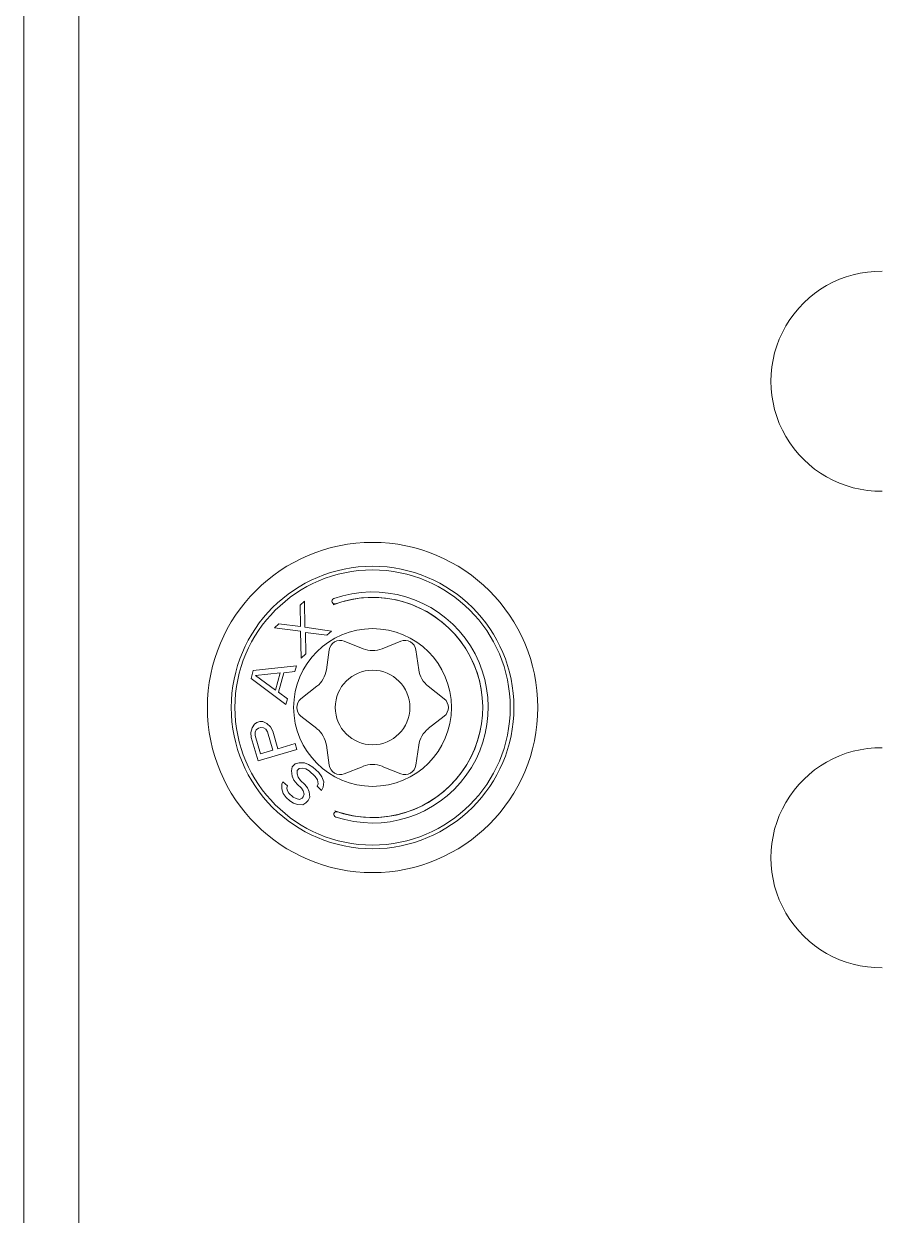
# Model space of a CAD drawing. Header units: millimetres. Extents: x 1177 to 4147, y 93 to 2194.
# Drawn here: x 2867.81 to 2891.19, y 1752.06 to 1784.53 of the extents above; entities that cross this region are included whole.
import ezdxf

# ---------------------------------------------------------------- set-up
doc = ezdxf.new("R2010")
doc.units = ezdxf.units.MM
doc.header["$LTSCALE"] = 0.1
doc.layers.get('0').update_dxf_attribs({"lineweight": 13})
doc.layers.add('标注', color=251, linetype='Continuous', lineweight=9)

msp = doc.modelspace()

# ---------------------------------------------------------------- linework, layer by layer
for p, q in [((2867.81, 1347.895), (2867.81, 1915.895)), ((2869.31, 1350.895), (2869.31, 1912.895)), ((2875.456, 1768.797), (2875.333, 1768.687)), ((2875.333, 1768.687), (2875.456, 1768.797)), ((2875.333, 1768.687), (2875.342, 1768.099)), ((2875.342, 1768.099), (2875.333, 1768.687)), ((2875.456, 1768.797), (2875.466, 1768.084)), ((2875.466, 1768.084), (2875.456, 1768.797)), ((2874.759, 1768.175), (2874.635, 1768.065)), ((2874.635, 1768.065), (2874.759, 1768.175)), ((2875.343, 1767.974), (2874.635, 1768.065)), ((2874.635, 1768.065), (2875.343, 1767.974)), ((2875.342, 1768.099), (2874.759, 1768.175)), ((2874.759, 1768.175), (2875.342, 1768.099)), ((2876.189, 1767.977), (2875.466, 1768.084)), ((2875.466, 1768.084), (2876.189, 1767.977)), ((2875.343, 1767.974), (2875.368, 1767.244)), ((2875.368, 1767.244), (2875.343, 1767.974)), ((2876.066, 1767.867), (2875.482, 1767.942)), ((2875.482, 1767.942), (2876.066, 1767.867)), ((2875.482, 1767.942), (2875.491, 1767.354)), ((2875.491, 1767.354), (2875.482, 1767.942)), ((2876.189, 1767.977), (2876.066, 1767.867)), ((2876.066, 1767.867), (2876.189, 1767.977)), ((2876.539, 1767.702), (2877.051, 1767.498)), ((2877.569, 1767.498), (2878.082, 1767.702)), ((2875.491, 1767.354), (2875.368, 1767.244)), ((2875.368, 1767.244), (2875.491, 1767.354)), ((2876.051, 1766.921), (2876.131, 1767.467)), ((2878.49, 1767.467), (2878.569, 1766.921)), ((2875.238, 1767.034), (2874.061, 1766.901)), ((2874.061, 1766.901), (2875.238, 1767.034)), ((2875.238, 1767.034), (2875.194, 1766.875)), ((2875.194, 1766.875), (2875.238, 1767.034)), ((2874.061, 1766.901), (2874.002, 1766.689)), ((2874.002, 1766.689), (2874.061, 1766.901)), ((2874.122, 1766.77), (2874.797, 1766.842)), ((2874.122, 1766.77), (2874.797, 1766.842)), ((2874.666, 1766.364), (2874.122, 1766.77)), ((2874.666, 1766.364), (2874.122, 1766.77)), ((2874.797, 1766.842), (2874.666, 1766.364)), ((2874.797, 1766.842), (2874.666, 1766.364)), ((2874.894, 1766.843), (2874.749, 1766.313)), ((2874.749, 1766.313), (2874.894, 1766.843)), ((2875.194, 1766.875), (2874.894, 1766.843)), ((2874.894, 1766.843), (2875.194, 1766.875)), ((2874.947, 1765.974), (2874.002, 1766.689)), ((2874.002, 1766.689), (2874.947, 1765.974)), ((2875.359, 1766.13), (2875.792, 1766.472)), ((2878.828, 1766.472), (2879.262, 1766.13)), ((2874.99, 1766.133), (2874.749, 1766.313)), ((2874.749, 1766.313), (2874.99, 1766.133)), ((2874.99, 1766.133), (2874.947, 1765.974)), ((2874.947, 1765.974), (2874.99, 1766.133)), ((2874.093, 1765.444), (2874.027, 1765.338)), ((2874.027, 1765.338), (2874.093, 1765.444)), ((2874.153, 1765.49), (2874.093, 1765.444)), ((2874.093, 1765.444), (2874.153, 1765.49)), ((2874.242, 1765.517), (2874.153, 1765.49)), ((2874.153, 1765.49), (2874.242, 1765.517)), ((2874.317, 1765.51), (2874.242, 1765.517)), ((2874.242, 1765.517), (2874.317, 1765.51)), ((2874.431, 1765.458), (2874.317, 1765.51)), ((2874.317, 1765.51), (2874.431, 1765.458)), ((2874.529, 1765.372), (2874.431, 1765.458)), ((2874.431, 1765.458), (2874.529, 1765.372)), ((2875.792, 1765.318), (2875.359, 1765.659)), ((2879.262, 1765.659), (2878.828, 1765.318)), ((2874.027, 1765.338), (2873.991, 1765.213)), ((2873.991, 1765.213), (2874.027, 1765.338)), ((2873.991, 1765.213), (2874.007, 1765.074)), ((2874.007, 1765.074), (2873.991, 1765.213)), ((2874.007, 1765.074), (2874.195, 1764.441)), ((2874.195, 1764.441), (2874.007, 1765.074)), ((2874.14, 1765.286), (2874.111, 1765.22)), ((2874.111, 1765.22), (2874.14, 1765.286)), ((2874.111, 1765.22), (2874.112, 1765.134)), ((2874.112, 1765.134), (2874.111, 1765.22)), ((2874.112, 1765.134), (2874.26, 1764.633)), ((2874.26, 1764.633), (2874.112, 1765.134)), ((2874.199, 1765.332), (2874.14, 1765.286)), ((2874.14, 1765.286), (2874.199, 1765.332)), ((2874.267, 1765.352), (2874.199, 1765.332)), ((2874.199, 1765.332), (2874.267, 1765.352)), ((2874.342, 1765.345), (2874.267, 1765.352)), ((2874.267, 1765.352), (2874.342, 1765.345)), ((2874.402, 1765.306), (2874.342, 1765.345)), ((2874.342, 1765.345), (2874.402, 1765.306)), ((2874.448, 1765.234), (2874.402, 1765.306)), ((2874.402, 1765.306), (2874.448, 1765.234)), ((2874.448, 1765.234), (2874.597, 1764.733)), ((2874.597, 1764.733), (2874.448, 1765.234)), ((2874.591, 1765.247), (2874.529, 1765.372)), ((2874.529, 1765.372), (2874.591, 1765.247)), ((2874.591, 1765.247), (2874.731, 1764.772)), ((2874.731, 1764.772), (2874.591, 1765.247)), ((2875.249, 1764.754), (2874.195, 1764.441)), ((2874.195, 1764.441), (2875.249, 1764.754)), ((2875.202, 1764.912), (2874.731, 1764.772)), ((2874.731, 1764.772), (2875.202, 1764.912)), ((2875.202, 1764.912), (2875.249, 1764.754)), ((2875.249, 1764.754), (2875.202, 1764.912)), ((2876.131, 1764.323), (2876.051, 1764.869)), ((2878.569, 1764.869), (2878.49, 1764.323)), ((2874.597, 1764.733), (2874.26, 1764.633)), ((2874.26, 1764.633), (2874.597, 1764.733)), ((2875.123, 1764.273), (2875.1, 1764.167)), ((2875.123, 1764.273), (2875.1, 1764.167)), ((2875.1, 1764.167), (2875.118, 1764.024)), ((2875.1, 1764.167), (2875.118, 1764.024)), ((2875.203, 1764.359), (2875.123, 1764.273)), ((2875.203, 1764.359), (2875.123, 1764.273)), ((2875.307, 1764.391), (2875.203, 1764.359)), ((2875.307, 1764.391), (2875.203, 1764.359)), ((2875.253, 1764.09), (2875.26, 1764.179)), ((2875.253, 1764.09), (2875.26, 1764.179)), ((2875.26, 1764.179), (2875.308, 1764.23)), ((2875.26, 1764.179), (2875.308, 1764.23)), ((2875.451, 1764.385), (2875.307, 1764.391)), ((2875.451, 1764.385), (2875.307, 1764.391)), ((2875.308, 1764.23), (2875.396, 1764.245)), ((2875.308, 1764.23), (2875.396, 1764.245)), ((2875.396, 1764.245), (2875.488, 1764.223)), ((2875.396, 1764.245), (2875.488, 1764.223)), ((2875.563, 1764.345), (2875.451, 1764.385)), ((2875.563, 1764.345), (2875.451, 1764.385)), ((2875.488, 1764.223), (2875.585, 1764.166)), ((2875.488, 1764.223), (2875.585, 1764.166)), ((2875.68, 1764.269), (2875.563, 1764.345)), ((2875.68, 1764.269), (2875.563, 1764.345)), ((2875.585, 1764.166), (2875.747, 1764.017)), ((2875.585, 1764.166), (2875.747, 1764.017)), ((2875.842, 1764.12), (2875.68, 1764.269)), ((2875.842, 1764.12), (2875.68, 1764.269)), ((2875.927, 1764.009), (2875.842, 1764.12)), ((2875.927, 1764.009), (2875.842, 1764.12)), ((2877.051, 1764.291), (2876.539, 1764.087)), ((2878.082, 1764.087), (2877.569, 1764.291)), ((2874.839, 1763.803), (2874.837, 1763.678)), ((2874.839, 1763.803), (2874.837, 1763.678)), ((2874.867, 1763.873), (2874.839, 1763.803)), ((2874.867, 1763.873), (2874.839, 1763.803)), ((2874.988, 1763.761), (2874.867, 1763.873)), ((2874.988, 1763.761), (2874.867, 1763.873)), ((2875.118, 1764.024), (2875.167, 1763.915)), ((2875.118, 1764.024), (2875.167, 1763.915)), ((2875.167, 1763.915), (2875.252, 1763.804)), ((2875.167, 1763.915), (2875.252, 1763.804)), ((2875.252, 1763.804), (2875.373, 1763.693)), ((2875.252, 1763.804), (2875.373, 1763.693)), ((2875.282, 1763.999), (2875.253, 1764.09)), ((2875.282, 1763.999), (2875.253, 1764.09)), ((2875.347, 1763.908), (2875.282, 1763.999)), ((2875.347, 1763.908), (2875.282, 1763.999)), ((2875.469, 1763.796), (2875.347, 1763.908)), ((2875.469, 1763.796), (2875.347, 1763.908)), ((2875.534, 1763.704), (2875.469, 1763.796)), ((2875.534, 1763.704), (2875.469, 1763.796)), ((2875.747, 1764.017), (2875.812, 1763.925)), ((2875.747, 1764.017), (2875.812, 1763.925)), ((2875.825, 1763.817), (2875.798, 1763.747)), ((2875.825, 1763.817), (2875.798, 1763.747)), ((2875.812, 1763.925), (2875.825, 1763.817)), ((2875.812, 1763.925), (2875.825, 1763.817)), ((2875.981, 1763.865), (2875.927, 1764.009)), ((2875.981, 1763.865), (2875.927, 1764.009)), ((2875.962, 1763.723), (2875.981, 1763.865)), ((2875.962, 1763.723), (2875.981, 1763.865)), ((2874.837, 1763.678), (2874.87, 1763.552)), ((2874.837, 1763.678), (2874.87, 1763.552)), ((2874.87, 1763.552), (2874.955, 1763.442)), ((2874.87, 1763.552), (2874.955, 1763.442)), ((2874.976, 1763.708), (2874.988, 1763.761)), ((2874.976, 1763.708), (2874.988, 1763.761)), ((2874.985, 1763.637), (2874.976, 1763.708)), ((2874.985, 1763.637), (2874.976, 1763.708)), ((2875.03, 1763.564), (2874.985, 1763.637)), ((2875.03, 1763.564), (2874.985, 1763.637)), ((2875.151, 1763.452), (2875.03, 1763.564)), ((2875.151, 1763.452), (2875.03, 1763.564)), ((2875.228, 1763.413), (2875.151, 1763.452)), ((2875.228, 1763.413), (2875.151, 1763.452)), ((2875.373, 1763.693), (2875.418, 1763.619)), ((2875.373, 1763.693), (2875.418, 1763.619)), ((2875.42, 1763.459), (2875.388, 1763.424)), ((2875.42, 1763.459), (2875.388, 1763.424)), ((2875.418, 1763.619), (2875.447, 1763.529)), ((2875.418, 1763.619), (2875.447, 1763.529)), ((2875.447, 1763.529), (2875.42, 1763.459)), ((2875.447, 1763.529), (2875.42, 1763.459)), ((2875.583, 1763.595), (2875.534, 1763.704)), ((2875.583, 1763.595), (2875.534, 1763.704)), ((2875.557, 1763.364), (2875.6, 1763.452)), ((2875.557, 1763.364), (2875.6, 1763.452)), ((2875.6, 1763.452), (2875.583, 1763.595)), ((2875.6, 1763.452), (2875.583, 1763.595)), ((2875.798, 1763.747), (2875.919, 1763.635)), ((2875.798, 1763.747), (2875.919, 1763.635)), ((2875.919, 1763.635), (2875.962, 1763.723)), ((2875.919, 1763.635), (2875.962, 1763.723)), ((2874.955, 1763.442), (2875.056, 1763.348)), ((2874.955, 1763.442), (2875.056, 1763.348)), ((2875.056, 1763.348), (2875.153, 1763.291)), ((2875.056, 1763.348), (2875.153, 1763.291)), ((2875.153, 1763.291), (2875.265, 1763.251)), ((2875.153, 1763.291), (2875.265, 1763.251)), ((2875.32, 1763.391), (2875.228, 1763.413)), ((2875.32, 1763.391), (2875.228, 1763.413)), ((2875.265, 1763.251), (2875.41, 1763.245)), ((2875.265, 1763.251), (2875.41, 1763.245)), ((2875.388, 1763.424), (2875.32, 1763.391)), ((2875.388, 1763.424), (2875.32, 1763.391)), ((2875.41, 1763.245), (2875.493, 1763.295)), ((2875.41, 1763.245), (2875.493, 1763.295)), ((2875.493, 1763.295), (2875.557, 1763.364)), ((2875.493, 1763.295), (2875.557, 1763.364))]:
    msp.add_line(p, q)
for radius in [4.5, 3.85, 3.75, 2.15, 1.016]:
    msp.add_circle((2877.31, 1765.895), radius)
for centre, radius, start, end in [((2877.31, 1765.895), 3.15, 251.3976, 109.6024), ((2876.279, 1768.792), 0.075, 109.6024, 289.6024), ((2877.31, 1765.895), 3, 250, 111), ((2877.31, 1765.895), 3, 251.3976, 109.6024), ((2876.427, 1767.424), 0.3, 68.262, 171.738), ((2878.193, 1767.424), 0.3, 8.262, 111.738), ((2877.31, 1768.148), 0.7, 248.262, 291.738), ((2875.359, 1767.022), 0.7, 308.262, 351.738), ((2879.262, 1767.022), 0.7, 188.262, 231.738), ((2875.545, 1765.895), 0.3, 128.262, 231.738), ((2879.076, 1765.895), 0.3, 308.262, 51.738), ((2875.359, 1764.768), 0.7, 8.262, 51.738), ((2879.262, 1764.768), 0.7, 128.262, 171.738), ((2876.427, 1764.366), 0.3, 188.262, 291.738), ((2877.31, 1763.641), 0.7, 68.262, 111.738), ((2878.193, 1764.366), 0.3, 248.262, 351.738), ((2876.329, 1762.98), 0.075, 71.3976, 251.3976)]:
    msp.add_arc(centre, radius, start, end)
at = {"layer": '标注'}
for centre in [(2891.161, 1774.789), (2891.161, 1774.789), (2891.161, 1761.799)]:
    msp.add_arc(centre, 3, 89.4166, 270.5834, dxfattribs=at)

doc.saveas('drawing.dxf')
